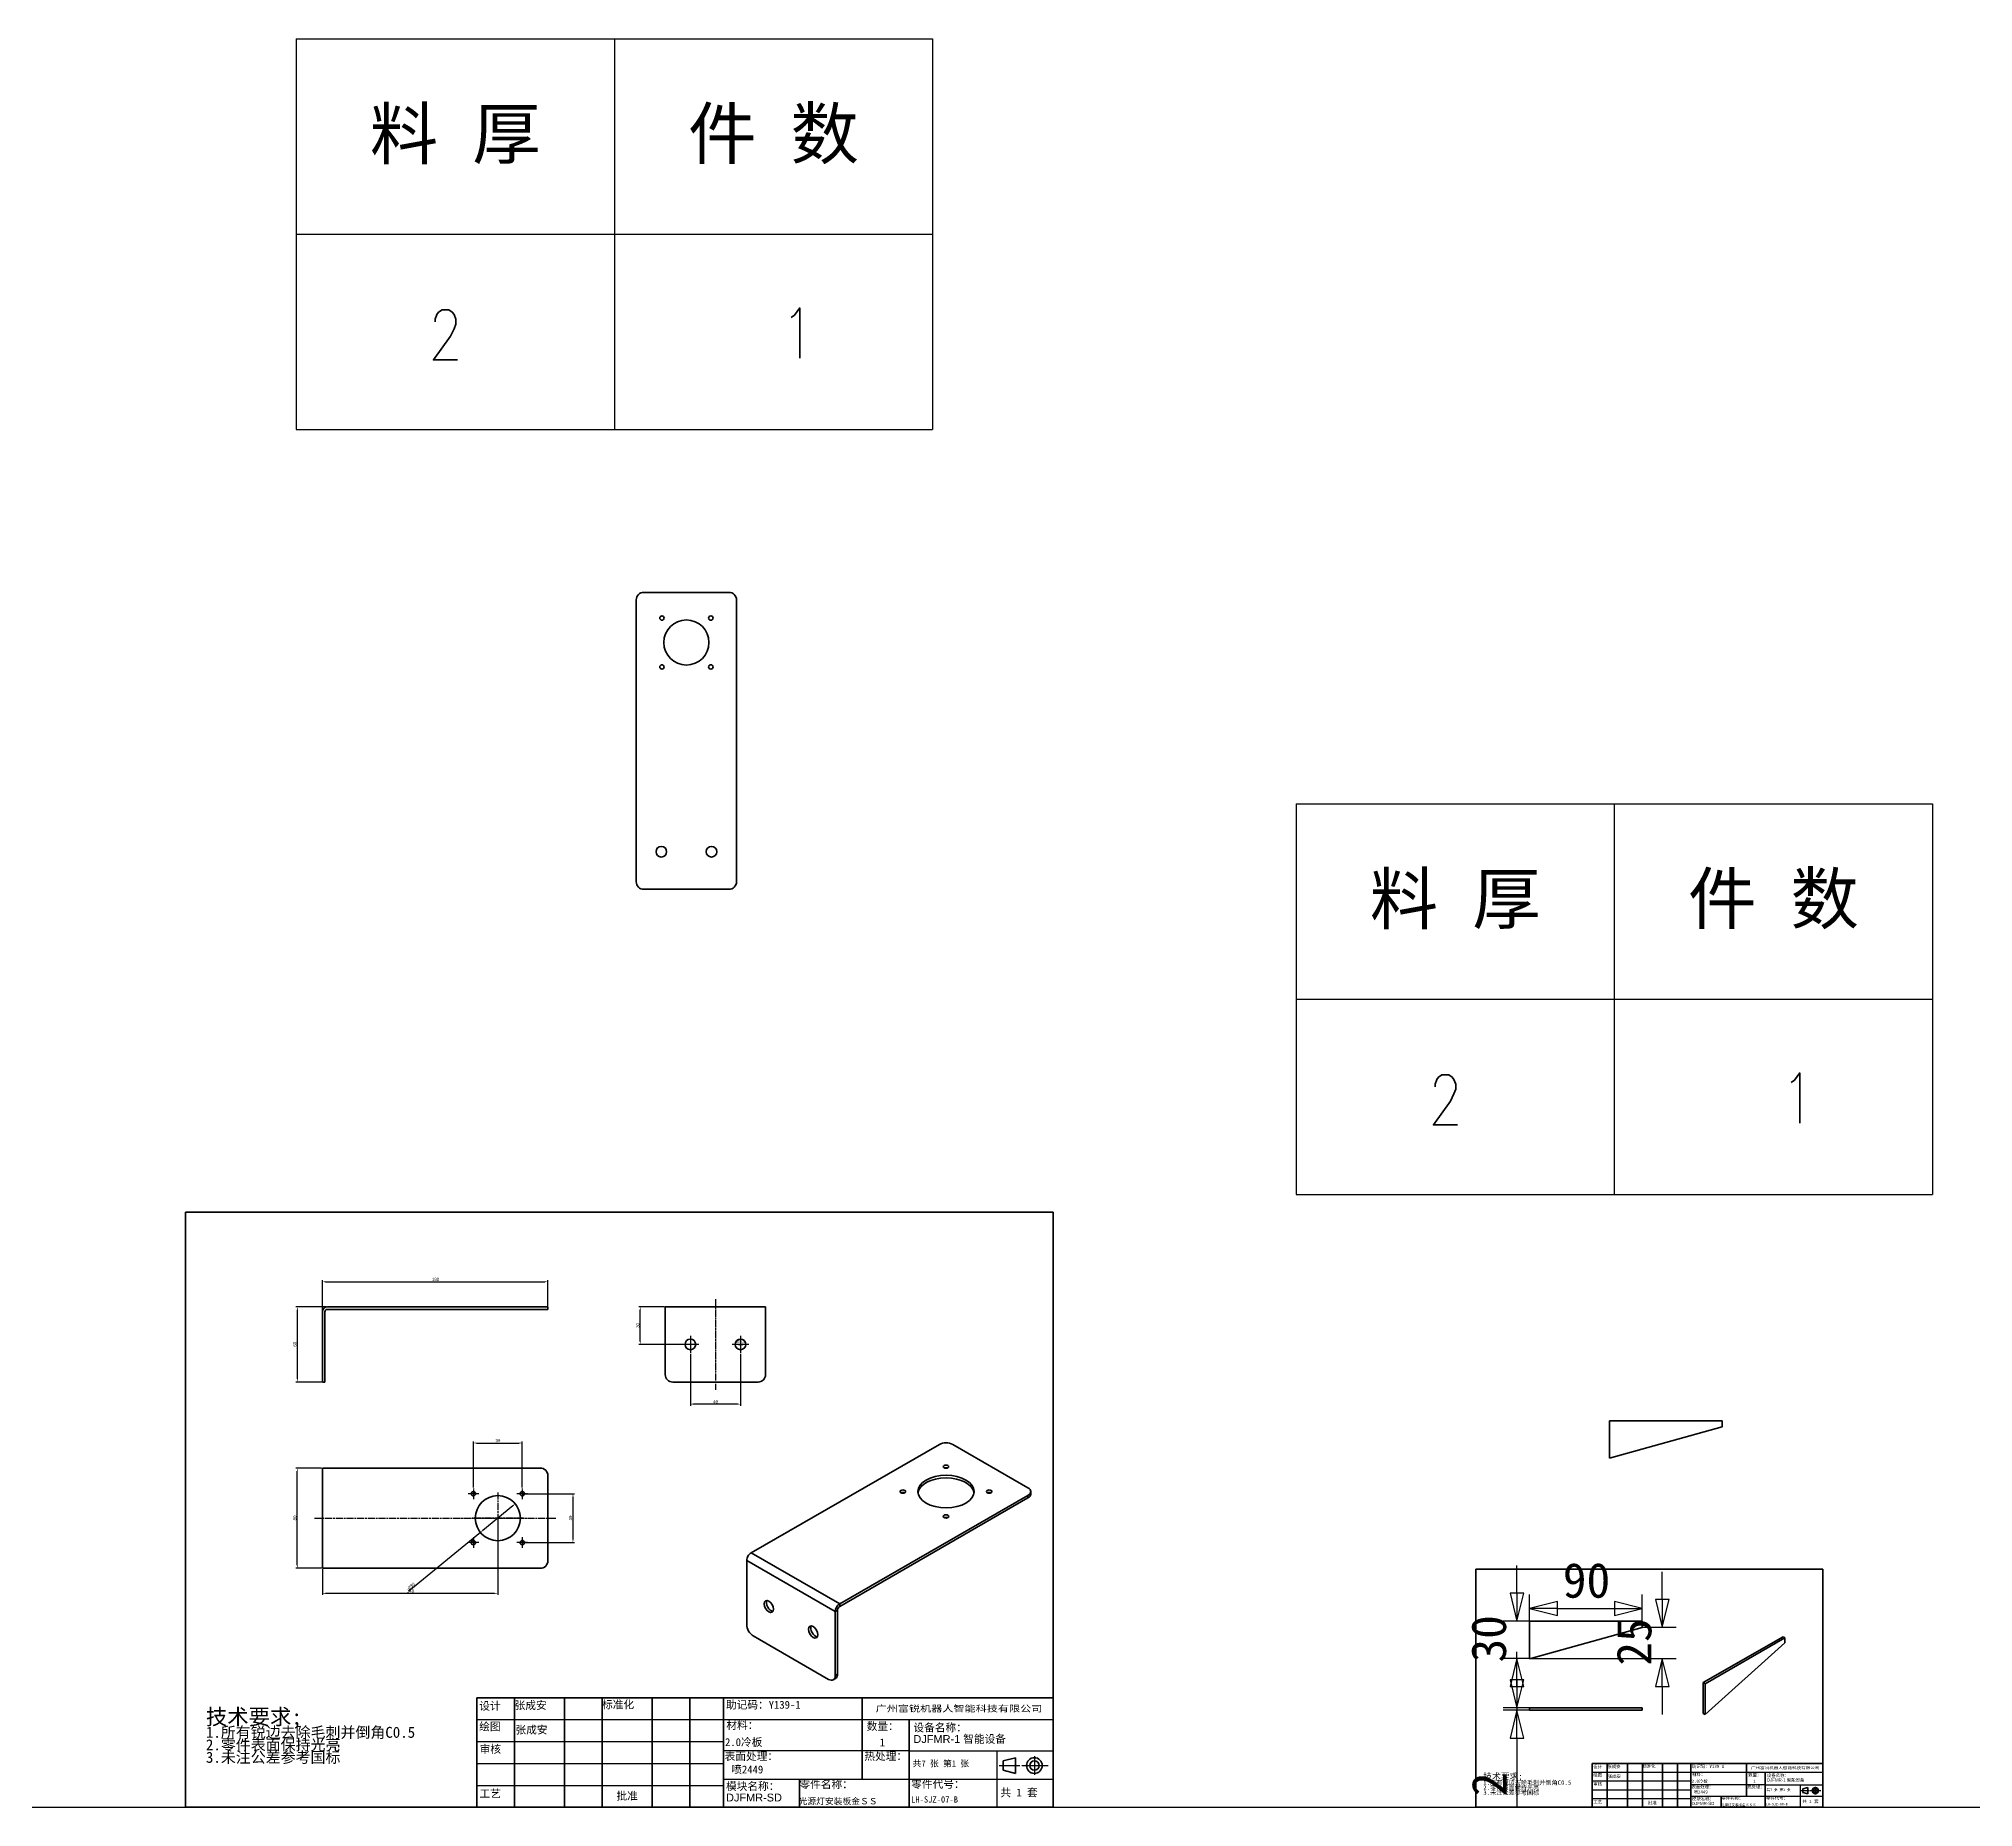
# Model space of a CAD drawing. Header units: millimetres. Extents: x 1521 to 290450, y -90694 to 6693.
# Drawn here: x 19344 to 20888, y -5627 to -4215 of the extents above; entities that cross this region are included whole.
import ezdxf
from ezdxf.enums import TextEntityAlignment as Align

# ---------------------------------------------------------------- set-up
doc = ezdxf.new("R2010")
doc.units = ezdxf.units.MM
doc.linetypes.add('CHAIN', pattern=[0.3543, 0.2362, -0.0295, 0.0591, -0.0295])
for name, color, linetype, lineweight, true_color in [('中心标记 (ISO)', 1, 'Continuous', 25, 0xff0000), ('中心线 (ISO)', 1, 'Continuous', 25, 0xff0000), ('尺寸 (ISO)', 5, 'Continuous', 25, 0x0000ff), ('尺寸 (ISO) @ 1', 5, 'Continuous', 25, 0x0000ff)]:
    doc.layers.add(name, color=color, linetype=linetype, lineweight=lineweight, true_color=true_color)
for name, color, linetype, lineweight in [('可见 (ISO)', 7, 'Continuous', 50), ('可见窄的 (ISO)', 7, 'Continuous', 35), ('图框 (ISO)', 7, 'Continuous', 70), ('标题 (ISO)', 7, 'Continuous', 50), ('符号 (ISO)', 7, 'Continuous', 25)]:
    doc.layers.add(name, color=color, linetype=linetype, lineweight=lineweight)
doc.styles.add('DIM', font='romans.shx', dxfattribs={"width": 0.8, "bigfont": 'bigfont.shx'})
doc.styles.get("Standard").update_dxf_attribs({"font": 'arial.ttf'})
doc.styles.add('文本样式126', font='simfang.ttf', dxfattribs={"width": 1.3})
doc.styles.add('文本样式19', font='tahoma.ttf')
doc.styles.add('文本样式91', font='simfang.ttf')
doc.styles.add('注释文本 (ISO)', font='simfang.ttf')
doc.dimstyles.new('Annotative', dxfattribs={"dimscale": 0, "dimtxt": 2.5, "dimasz": 2.5, "dimexe": 1.25, "dimexo": 0.625, "dimtad": 1, "dimtxsty": 'Standard', "dimcen": 2.5, "dimadec": 0, "dimazin": 0, "dimtfac": 1, "dimtmove": 0, "dimatfit": 3, "dimfxl": 0, "dimarcsym": 0})
doc.dimstyles.new('默认 (GB)', dxfattribs={"dimscale": 11.111111, "dimtxt": 2.5, "dimasz": 2, "dimexe": 1, "dimexo": 0, "dimgap": 0.75, "dimtad": 1, "dimtoh": 1, "dimrnd": 1e-08, "dimdsep": 46, "dimtxsty": '注释文本 (ISO)', "dimblk": 'Filled-2', "dimcen": 0.09, "dimdle": 10, "dimclrd": 256, "dimclre": 256, "dimclrt": 256, "dimaunit": 1, "dimadec": 3, "dimazin": 2, "dimtfac": 0.52, "dimtmove": 0, "dimatfit": 3, "dimldrblk": 'Filled-1', "dimfxl": 0, "dimtolj": 1, "dimlwd": -1, "dimlwe": -1, "dimarcsym": 0})

# ---------------------------------------------------------------- blocks, each defined once
blk = doc.blocks.new('图框 A3-A4')
at = {"layer": '图框 (ISO)'}
for p, q in [((287, 200), (10, 200)), ((10, 200), (10, 10)), ((287, 10), (287, 200)), ((10, 10), (287, 10))]:
    blk.add_line(p, q, dxfattribs=at)
blk = doc.blocks.new('标题栏 GB1')
at = {"layer": '标题 (ISO)'}
for p, q in [((194.57, 65.23), (194.57, 72.23)), ((194.57, 72.23), (378.57, 72.23)), ((206.57, 65.23), (206.57, 72.23)), ((222.57, 65.23), (222.57, 72.23)), ((234.57, 65.23), (234.57, 72.23)), ((250.57, 65.23), (250.57, 72.23)), ((262.57, 65.23), (262.57, 72.23)), ((273.31, 65.23), (273.31, 72.23)), ((317.57, 65.23), (317.57, 72.23)), ((378.57, 72.23), (378.57, 65.23)), ((194.57, 37.23), (194.57, 65.23)), ((206.57, 37.23), (206.57, 65.23)), ((222.57, 44.23), (222.57, 65.23)), ((234.57, 37.23), (234.57, 65.23)), ((250.57, 37.23), (250.57, 65.23)), ((262.57, 37.23), (262.57, 65.23)), ((273.31, 65.23), (273.31, 37.23)), ((317.57, 55.23), (317.57, 65.23)), ((378.57, 65.23), (378.57, 37.23)), ((317.57, 55.23), (317.57, 46.23)), ((366.57, 53.06), (362.57, 52.06)), ((362.57, 52.06), (362.57, 49.06)), ((366.57, 48.06), (366.57, 53.06)), ((222.57, 44.23), (222.57, 37.23)), ((297.57, 46.23), (297.57, 37.23)), ((362.57, 49.06), (366.57, 48.06)), ((378.57, 37.23), (194.57, 37.23))]:
    blk.add_line(p, q, dxfattribs=at)
at = {"layer": '标题 (ISO)', "lineweight": 25}
for p, q in [((194.57, 65.23), (273.31, 65.23)), ((273.31, 65.23), (378.57, 65.23)), ((194.57, 58.23), (273.31, 58.23)), ((194.57, 51.23), (273.31, 51.23)), ((332.57, 55.23), (273.31, 55.23)), ((332.57, 55.23), (378.57, 55.23)), ((360.57, 55.23), (360.57, 46.23)), ((361.32, 50.56), (367.88, 50.56)), ((368.55, 50.56), (370.07, 50.56)), ((370.07, 50.56), (376.97, 50.56)), ((372.58, 53.56), (372.58, 47.56)), ((194.57, 44.23), (273.31, 44.23)), ((273.31, 46.23), (378.57, 46.23)), ((360.57, 46.23), (360.57, 37.23))]:
    blk.add_line(p, q, dxfattribs=at)
at = {"layer": '标题 (ISO)', "lineweight": 50}
blk.add_line((332.57, 65.23), (332.57, 37.23), dxfattribs=at)
at = {"layer": '标题 (ISO)'}
for radius in [2.5, 1.5]:
    blk.add_circle((372.57, 50.56), radius, dxfattribs=at)
at = {"layer": '标题 (ISO)', "style": '文本样式126', "width": 1.3}
blk.add_text('广州富锐机器人智能科技有限公司', height=2, dxfattribs=at).set_placement((348.5, 68.73), align=Align.MIDDLE_CENTER)
at = {"layer": '标题 (ISO)', "char_height": 2.5, "style": '注释文本 (ISO)'}
for s, insert, attachment_point in [('\\f仿宋|b0|i0;设计', (195.38, 70.83), 1), ('张成安', (206.66, 71.05), 1), ('\\f仿宋|b0|i0;标准化', (234.57, 71.28), 1), ('助记码：Y139-1', (274.11, 71.21), 1), ('\\f仿宋|b0|i0;绘图', (195.35, 64.28), 1), ('张成安', (206.92, 63.22), 1), ('\\f仿宋|b0|i0;材料：', (274.24, 64.72), 1), ('\\f仿宋|b0|i0;数量：', (319.04, 64.37), 1), ('\\f仿宋|b0|i0;审核', (195.48, 57.07), 1), ('\\f仿宋|b0|i0;热处理：', (318.29, 54.82), 1), ('\\f仿宋|b0|i0;零件名称：', (297.57, 45.8), 1), ('\\f仿宋|b0|i0;零件代号：', (333.25, 45.9), 1), ('\\f仿宋|b0|i0;批准', (242.57, 40.73), 5)]:
    blk.add_mtext(s, dxfattribs=dict(at, insert=insert, attachment_point=attachment_point))
at = {"layer": '标题 (ISO)', "char_height": 2.5, "attachment_point": 1, "line_spacing_factor": 0.872369, "style": '注释文本 (ISO)'}
for s, insert in [('设备名称：\\P\\fArial|b0|i0;\\H2.5000;DJFMR-1 智能设备', (333.96, 63.91)), ('模块名称：\\P\\fArial|b0|i0;\\H2.5000;DJFMR-SD', (274.14, 45.23))]:
    blk.add_mtext(s, dxfattribs=dict(at, insert=insert))
at = {"layer": '标题 (ISO)', "char_height": 2.5, "attachment_point": 1, "style": '注释文本 (ISO)'}
for s, insert, width in [('\\f仿宋|b0|i0;表面处理：', (273.7, 54.78), 18.7135), ('  共 1 套', (358.32, 43.18), 17.7919), ('\\f仿宋|b0|i0;工艺', (195.45, 42.85), 7.4854)]:
    blk.add_mtext(s, dxfattribs=dict(at, insert=insert, width=width))
at = {"layer": '标题 (ISO)', "insert": (333.72, 52.22), "char_height": 2, "width": 27.2374, "attachment_point": 1, "line_spacing_factor": 0.856364, "style": '注释文本 (ISO)'}
blk.add_mtext('\\f仿宋|b0|i0;\\H2.0000;共7 张 第1 张', dxfattribs=at)
at = {"layer": '标题 (ISO)'}
for tag, p, height, style in [('材料_001', (273.82, 56.78), 2.5, '注释文本 (ISO)'), ('零件代号_001', (297.34, 38.19), 2, '文本样式91'), ('描述_001', (333.22, 38.74), 2, '文本样式91')]:
    blk.add_attdef(tag, p, '', height=height, dxfattribs=dict(at, style=style))
at = {"layer": '标题 (ISO)', "style": '文本样式91'}
blk.add_attdef('热处理', text='', height=2, dxfattribs=at).set_placement((318.2, 50.63), align=Align.TOP_LEFT)
at = {"layer": '标题 (ISO)', "style": '文本样式19'}
for tag, p in [('工程核准人', (256.57, 40.73)), ('工程批准日期', (267.94, 40.73))]:
    blk.add_attdef(tag, text='', height=1, dxfattribs=at).set_placement(p, align=Align.MIDDLE_CENTER)
blk = doc.blocks.new('*D472')
at = {"layer": 'Defpoints', "color": 0, "transparency": 16777216}
for p in [(19574, -5227.6), (19550, -5287.6), (19570, -5287.6)]:
    blk.add_point(p, dxfattribs=at)
at = {"layer": '尺寸 (ISO)', "color": 0, "lineweight": -2, "transparency": 16777216}
for p, q in [((19573.4, -5227.6), (19548.8, -5227.6)), ((19550, -5230.1), (19550, -5285.1)), ((19569.4, -5287.6), (19548.8, -5287.6))]:
    blk.add_line(p, q, dxfattribs=at)
at = {"layer": '尺寸 (ISO)', "color": 0, "transparency": 16777216}
for points in [[(19549.6, -5230.1), (19550.4, -5230.1), (19550, -5227.6)], [(19549.6, -5285.1), (19550.4, -5285.1), (19550, -5287.6)]]:
    blk.add_solid(points, dxfattribs=at)
at = {"layer": '尺寸 (ISO)', "color": 0, "transparency": 16777216, "insert": (19546.8, -5259.4), "char_height": 2.5, "attachment_point": 1, "rotation": 90}
blk.add_mtext('60', dxfattribs=at)
blk = doc.blocks.new('*D471')
at = {"layer": 'Defpoints', "color": 0, "transparency": 16777216}
for p in [(19750, -5207.6), (19570, -5231.6), (19750, -5227.6)]:
    blk.add_point(p, dxfattribs=at)
at = {"layer": '尺寸 (ISO)', "color": 0, "lineweight": -2, "transparency": 16777216}
for p, q in [((19570, -5231), (19570, -5206.4)), ((19572.5, -5207.6), (19747.5, -5207.6)), ((19750, -5227), (19750, -5206.4))]:
    blk.add_line(p, q, dxfattribs=at)
at = {"layer": '尺寸 (ISO)', "color": 0, "transparency": 16777216}
for points in [[(19572.5, -5207.2), (19572.5, -5208), (19570, -5207.6)], [(19747.5, -5207.2), (19747.5, -5208), (19750, -5207.6)]]:
    blk.add_solid(points, dxfattribs=at)
at = {"layer": '尺寸 (ISO)', "color": 0, "transparency": 16777216, "insert": (19657.4, -5204.4), "char_height": 2.5, "attachment_point": 1}
blk.add_mtext('180', dxfattribs=at)
blk = doc.blocks.new('*D470')
at = {"layer": 'Defpoints', "color": 0, "transparency": 16777216}
for p in [(19550, -5356.3), (19570, -5356.3), (19570, -5436.3)]:
    blk.add_point(p, dxfattribs=at)
at = {"layer": '尺寸 (ISO)', "color": 0, "lineweight": -2, "transparency": 16777216}
for p, q in [((19569.4, -5356.3), (19548.8, -5356.3)), ((19550, -5433.8), (19550, -5358.8)), ((19569.4, -5436.3), (19548.8, -5436.3))]:
    blk.add_line(p, q, dxfattribs=at)
at = {"layer": '尺寸 (ISO)', "color": 0, "transparency": 16777216}
for points in [[(19549.6, -5358.8), (19550.4, -5358.8), (19550, -5356.3)], [(19549.6, -5433.8), (19550.4, -5433.8), (19550, -5436.3)]]:
    blk.add_solid(points, dxfattribs=at)
at = {"layer": '尺寸 (ISO)', "color": 0, "transparency": 16777216, "insert": (19546.8, -5398.1), "char_height": 2.5, "attachment_point": 1, "rotation": 90}
blk.add_mtext('80', dxfattribs=at)
blk = doc.blocks.new('*D469')
at = {"layer": 'Defpoints', "color": 0, "transparency": 16777216}
for p in [(19723.9, -5384.9), (19696.1, -5407.7)]:
    blk.add_point(p, dxfattribs=at)
at = {"layer": '尺寸 (ISO)', "color": 0, "lineweight": -2, "transparency": 16777216}
for p, q in [((19722, -5386.5), (19698, -5406.1)), ((19696.1, -5407.7), (19639.1, -5454.6))]:
    blk.add_line(p, q, dxfattribs=at)
at = {"layer": '尺寸 (ISO)', "color": 0, "transparency": 16777216}
for points in [[(19721.7, -5386.1), (19722.3, -5386.8), (19723.9, -5384.9)], [(19697.8, -5405.8), (19698.3, -5406.5), (19696.1, -5407.7)]]:
    blk.add_solid(points, dxfattribs=at)
at = {"layer": '尺寸 (ISO)', "color": 0, "transparency": 16777216, "insert": (19637.5, -5451.6), "char_height": 2.5, "attachment_point": 1, "rotation": 39.3939}
blk.add_mtext('∅36', dxfattribs=at)
blk = doc.blocks.new('*D468')
at = {"layer": 'Defpoints', "color": 0, "transparency": 16777216}
for p in [(19710, -5396.3), (19570, -5436.3), (19570, -5456.3)]:
    blk.add_point(p, dxfattribs=at)
at = {"layer": '尺寸 (ISO)', "color": 0, "lineweight": -2, "transparency": 16777216}
for p, q in [((19710, -5396.9), (19710, -5457.6)), ((19570, -5436.9), (19570, -5457.6)), ((19707.5, -5456.3), (19572.5, -5456.3))]:
    blk.add_line(p, q, dxfattribs=at)
at = {"layer": '尺寸 (ISO)', "color": 0, "transparency": 16777216}
for points in [[(19572.5, -5455.9), (19572.5, -5456.7), (19570, -5456.3)], [(19707.5, -5455.9), (19707.5, -5456.7), (19710, -5456.3)]]:
    blk.add_solid(points, dxfattribs=at)
at = {"layer": '尺寸 (ISO)', "color": 0, "transparency": 16777216, "insert": (19637.4, -5453.1), "char_height": 2.5, "attachment_point": 1}
blk.add_mtext('140', dxfattribs=at)
blk = doc.blocks.new('*D467')
at = {"layer": 'Defpoints', "color": 0, "transparency": 16777216}
for p in [(19729.5, -5336.3), (19690.5, -5372.6), (19729.5, -5372.6)]:
    blk.add_point(p, dxfattribs=at)
at = {"layer": '尺寸 (ISO)', "color": 0, "lineweight": -2, "transparency": 16777216}
for p, q in [((19690.5, -5371.9), (19690.5, -5335.1)), ((19693, -5336.3), (19727, -5336.3)), ((19729.5, -5371.9), (19729.5, -5335.1))]:
    blk.add_line(p, q, dxfattribs=at)
at = {"layer": '尺寸 (ISO)', "color": 0, "transparency": 16777216}
for points in [[(19693, -5335.9), (19693, -5336.7), (19690.5, -5336.3)], [(19727, -5335.9), (19727, -5336.7), (19729.5, -5336.3)]]:
    blk.add_solid(points, dxfattribs=at)
at = {"layer": '尺寸 (ISO)', "color": 0, "transparency": 16777216, "insert": (19708.2, -5333.1), "char_height": 2.5, "attachment_point": 1}
blk.add_mtext('39', dxfattribs=at)
blk = doc.blocks.new('*D466')
at = {"layer": 'Defpoints', "color": 0, "transparency": 16777216}
for p in [(19729.5, -5376.8), (19729.5, -5415.8), (19770, -5415.8)]:
    blk.add_point(p, dxfattribs=at)
at = {"layer": '尺寸 (ISO)', "color": 0, "lineweight": -2, "transparency": 16777216}
for p, q in [((19730.1, -5376.8), (19771.3, -5376.8)), ((19770, -5379.3), (19770, -5413.3)), ((19730.1, -5415.8), (19771.3, -5415.8))]:
    blk.add_line(p, q, dxfattribs=at)
at = {"layer": '尺寸 (ISO)', "color": 0, "transparency": 16777216}
for points in [[(19769.6, -5379.3), (19770.4, -5379.3), (19770, -5376.8)], [(19769.6, -5413.3), (19770.4, -5413.3), (19770, -5415.8)]]:
    blk.add_solid(points, dxfattribs=at)
at = {"layer": '尺寸 (ISO)', "color": 0, "transparency": 16777216, "insert": (19766.8, -5398.1), "char_height": 2.5, "attachment_point": 1, "rotation": 90}
blk.add_mtext('39', dxfattribs=at)
blk = doc.blocks.new('*D465')
at = {"layer": 'Defpoints', "color": 0, "transparency": 16777216}
for p in [(19863.7, -5264.4), (19903.7, -5264.4), (19863.7, -5305.2)]:
    blk.add_point(p, dxfattribs=at)
at = {"layer": '尺寸 (ISO)', "color": 0, "lineweight": -2, "transparency": 16777216}
for p, q in [((19863.7, -5265), (19863.7, -5306.5)), ((19903.7, -5265), (19903.7, -5306.5)), ((19901.2, -5305.2), (19866.2, -5305.2))]:
    blk.add_line(p, q, dxfattribs=at)
at = {"layer": '尺寸 (ISO)', "color": 0, "transparency": 16777216}
for points in [[(19866.2, -5304.8), (19866.2, -5305.7), (19863.7, -5305.2)], [(19901.2, -5304.8), (19901.2, -5305.7), (19903.7, -5305.2)]]:
    blk.add_solid(points, dxfattribs=at)
at = {"layer": '尺寸 (ISO)', "color": 0, "transparency": 16777216, "insert": (19881.9, -5302.1), "char_height": 2.5, "attachment_point": 1}
blk.add_mtext('40', dxfattribs=at)
blk = doc.blocks.new('*D464')
at = {"layer": 'Defpoints', "color": 0, "transparency": 16777216}
for p in [(19823.7, -5227.6), (19843.7, -5227.6), (19863.7, -5257.6)]:
    blk.add_point(p, dxfattribs=at)
at = {"layer": '尺寸 (ISO)', "color": 0, "lineweight": -2, "transparency": 16777216}
for p, q in [((19843.1, -5227.6), (19822.5, -5227.6)), ((19823.7, -5255.1), (19823.7, -5230.1)), ((19863.1, -5257.6), (19822.5, -5257.6))]:
    blk.add_line(p, q, dxfattribs=at)
at = {"layer": '尺寸 (ISO)', "color": 0, "transparency": 16777216}
for points in [[(19823.3, -5230.1), (19824.1, -5230.1), (19823.7, -5227.6)], [(19823.3, -5255.1), (19824.1, -5255.1), (19823.7, -5257.6)]]:
    blk.add_solid(points, dxfattribs=at)
at = {"layer": '尺寸 (ISO)', "color": 0, "transparency": 16777216, "insert": (19820.5, -5244.4), "char_height": 2.5, "attachment_point": 1, "rotation": 90}
blk.add_mtext('30', dxfattribs=at)
blk = doc.blocks.new('*D463')
at = {"layer": 'Defpoints', "color": 0, "transparency": 16777216}
for p in [(19899.5, -5257.6), (19908, -5257.6)]:
    blk.add_point(p, dxfattribs=at)
at = {"layer": '尺寸 (ISO)', "color": 0, "lineweight": -2, "transparency": 16777216}
blk.add_line((19902, -5257.6), (19905.5, -5257.6), dxfattribs=at)
at = {"layer": '尺寸 (ISO)', "color": 0, "transparency": 16777216}
for points in [[(19902, -5257.2), (19902, -5258), (19899.5, -5257.6)], [(19905.5, -5257.2), (19905.5, -5258), (19908, -5257.6)]]:
    blk.add_solid(points, dxfattribs=at)
at = {"layer": '尺寸 (ISO)', "color": 0, "transparency": 16777216, "insert": (19900.1, -5253.9), "char_height": 2.5, "attachment_point": 1}
blk.add_mtext('∅8,5', dxfattribs=at)
blk = doc.blocks.new('加工')
at = {"layer": '符号 (ISO)', "insert": (-36.68, 11.05), "char_height": 2.5, "width": 80.4946, "attachment_point": 1, "line_spacing_factor": 0.683636, "style": '注释文本 (ISO)'}
blk.add_mtext('{\\H2x;技术要求;\\P\\H0.7x;1.所有锐边去除毛刺并倒角C0.5\\H2.12498x; \\H0.47059x;\\P2.零件表面保持光亮\\H1.84035x; \\H0.54337x;\\P3.未注公差参考国标\\H1.80945x; }', dxfattribs=at)
blk = doc.blocks.new('*T23')
at = {"color": 0, "linetype": 'ByBlock', "lineweight": -2, "transparency": 16777216}
for p, q in [((0, 0), (127, 0)), ((0, 0), (0, -78)), ((63.5, 0), (63.5, -78)), ((127, 0), (127, -78)), ((0, -39), (127, -39)), ((0, -78), (127, -78))]:
    blk.add_line(p, q, dxfattribs=at)
at = {"color": 0, "transparency": 16777216, "char_height": 10, "width": 60.5, "attachment_point": 5}
for s, insert in [('{\\fSimSun|b0|i0|c134|p2;料 厚}', (31.75, -19.5)), ('{\\fSimSun|b0|i0|c134|p2;件 数}', (95.25, -19.5))]:
    blk.add_mtext(s, dxfattribs=dict(at, insert=insert))
blk = doc.blocks.new('拆图参数')
blk.add_blockref('*T23', (-63.5, 78))
at = {"style": 'DIM', "width": 0.8}
blk.add_attdef('6', text='', height=10, dxfattribs=at).set_placement((-37.13, 18.91), align=Align.MIDDLE_LEFT)
blk.add_attdef('1', text='', height=10, dxfattribs=at).set_placement((36.65, 19.27), align=Align.MIDDLE_CENTER)
blk = doc.blocks.new('Filled-2')
at = {"color": 0}
for p, q in [((0, 0), (-1, 0.25)), ((-1, 0.25), (-1, -0.25)), ((-1, 0), (0, 0)), ((-1, -0.25), (0, 0))]:
    blk.add_line(p, q, dxfattribs=at)
at = {"color": 0, "flags": 128}
blk.add_lwpolyline([(-1, -0.25), (0, 0), (-1, 0.25), (-1, -0.25)], dxfattribs=at)
at = {"color": 0}
blk.add_solid([(-1, -0.25), (0, 0), (-1, 0.25), (-1, -0.25)], dxfattribs=at)
blk = doc.blocks.new('*D481')
at = {"layer": 'Defpoints', "color": 0, "transparency": 16777216}
for p in [(20523.4, -5478.4), (20533.4, -5478.4), (20533.4, -5508.4)]:
    blk.add_point(p, dxfattribs=at)
at = {"layer": '尺寸 (ISO)', "transparency": 16777216}
for p, q in [((20523.4, -5456.2), (20523.4, -5434)), ((20533.4, -5478.4), (20512.3, -5478.4)), ((20533.4, -5508.4), (20512.3, -5508.4)), ((20523.4, -5530.7), (20523.4, -5552.9))]:
    blk.add_line(p, q, dxfattribs=at)
at = {"layer": '尺寸 (ISO)', "transparency": 16777216, "xscale": 22.22222222222222, "yscale": 22.22222222222222, "zscale": 22.22222222222222}
for p, rotation in [((20523.4, -5478.4), 270), ((20523.4, -5508.4), 90)]:
    blk.add_blockref('Filled-2', p, dxfattribs=dict(at, rotation=rotation))
at = {"layer": '尺寸 (ISO)', "transparency": 16777216, "insert": (20486.9, -5511.5), "char_height": 27.78, "attachment_point": 1, "rotation": 90, "style": '注释文本 (ISO)'}
blk.add_mtext('\\A1;30', dxfattribs=at)
blk = doc.blocks.new('Filled-1')
at = {"color": 0}
for p, q in [((0, 0), (-1, 0.125)), ((-1, 0.125), (-1, -0.125)), ((-1, 0), (0, 0)), ((-1, -0.125), (0, 0))]:
    blk.add_line(p, q, dxfattribs=at)
at = {"color": 0, "flags": 128}
blk.add_lwpolyline([(-1, -0.125), (0, 0), (-1, 0.125), (-1, -0.125)], dxfattribs=at)
at = {"color": 0}
blk.add_solid([(-1, -0.125), (0, 0), (-1, 0.125), (-1, -0.125)], dxfattribs=at)
blk = doc.blocks.new('*D482')
at = {"layer": 'Defpoints', "color": 0, "transparency": 16777216}
for p in [(20533.4, -5478.4), (20623.4, -5468.4), (20623.4, -5478.4)]:
    blk.add_point(p, dxfattribs=at)
at = {"layer": '尺寸 (ISO)', "transparency": 16777216}
for p, q in [((20533.4, -5478.4), (20533.4, -5457.3)), ((20623.4, -5478.4), (20623.4, -5457.3)), ((20555.6, -5468.4), (20601.2, -5468.4))]:
    blk.add_line(p, q, dxfattribs=at)
at = {"layer": '尺寸 (ISO)', "transparency": 16777216, "xscale": 22.22222222222222, "yscale": 22.22222222222222, "zscale": 22.22222222222222, "rotation": 180}
blk.add_blockref('Filled-2', (20533.4, -5468.4), dxfattribs=at)
at = {"layer": '尺寸 (ISO)', "transparency": 16777216, "xscale": 22.22222222222222, "yscale": 22.22222222222222, "zscale": 22.22222222222222}
blk.add_blockref('Filled-2', (20623.4, -5468.4), dxfattribs=at)
at = {"layer": '尺寸 (ISO)', "transparency": 16777216, "insert": (20560, -5432), "char_height": 27.78, "attachment_point": 1, "style": '注释文本 (ISO)'}
blk.add_mtext('\\A1;90', dxfattribs=at)
blk = doc.blocks.new('*D483')
at = {"layer": 'Defpoints', "color": 0, "transparency": 16777216}
for p in [(20523.4, -5547.6), (20533.4, -5547.6), (20533.4, -5549.6)]:
    blk.add_point(p, dxfattribs=at)
at = {"layer": '尺寸 (ISO)', "transparency": 16777216}
for p, q in [((20523.4, -5525.4), (20523.4, -5503.1)), ((20533.4, -5547.6), (20512.3, -5547.6)), ((20533.4, -5549.6), (20512.3, -5549.6)), ((20523.4, -5547.6), (20523.4, -5549.6)), ((20523.4, -5571.8), (20523.4, -5626.4))]:
    blk.add_line(p, q, dxfattribs=at)
at = {"layer": '尺寸 (ISO)', "transparency": 16777216, "xscale": 22.22222222222222, "yscale": 22.22222222222222, "zscale": 22.22222222222222}
for p, rotation in [((20523.4, -5547.6), 270), ((20523.4, -5549.6), 90)]:
    blk.add_blockref('Filled-2', p, dxfattribs=dict(at, rotation=rotation))
at = {"layer": '尺寸 (ISO)', "transparency": 16777216, "insert": (20487.3, -5618.1), "char_height": 27.78, "attachment_point": 1, "rotation": 90, "style": '注释文本 (ISO)'}
blk.add_mtext('\\A1;2', dxfattribs=at)
blk = doc.blocks.new('*D484')
at = {"layer": 'Defpoints', "color": 0, "transparency": 16777216}
for p in [(20623.4, -5483.4), (20533.4, -5508.4), (20639.4, -5508.4)]:
    blk.add_point(p, dxfattribs=at)
at = {"layer": '尺寸 (ISO)', "transparency": 16777216}
for p, q in [((20639.4, -5461.2), (20639.4, -5439)), ((20623.4, -5483.4), (20650.5, -5483.4)), ((20533.4, -5508.4), (20650.5, -5508.4)), ((20639.4, -5530.7), (20639.4, -5552.9))]:
    blk.add_line(p, q, dxfattribs=at)
at = {"layer": '尺寸 (ISO)', "transparency": 16777216, "xscale": 22.22222222222222, "yscale": 22.22222222222222, "zscale": 22.22222222222222}
for p, rotation in [((20639.4, -5483.4), 270), ((20639.4, -5508.4), 90)]:
    blk.add_blockref('Filled-2', p, dxfattribs=dict(at, rotation=rotation))
at = {"layer": '尺寸 (ISO)', "transparency": 16777216, "insert": (20602.9, -5514), "char_height": 27.78, "attachment_point": 1, "rotation": 90, "style": '注释文本 (ISO)'}
blk.add_mtext('\\A1;25', dxfattribs=at)

msp = doc.modelspace()

# ---------------------------------------------------------------- linework, layer by layer
msp.add_line((2367.9154, -5627.0721), (25519.491, -5627.0721))
at = {"layer": '中心标记 (ISO)', "linetype": 'CHAIN', "ltscale": 6.00042}
for p, q in [((19870.467, -5257.6052), (19856.967, -5257.6052)), ((19863.717, -5250.8552), (19863.717, -5264.3552)), ((19910.467, -5257.6052), (19896.967, -5257.6052)), ((19903.717, -5250.8552), (19903.717, -5264.3552))]:
    msp.add_line(p, q, dxfattribs=at)
at = {"layer": '中心标记 (ISO)', "linetype": 'CHAIN', "ltscale": 3.778005}
for p, q in [((19690.5189, -5372.552), (19690.5189, -5381.052)), ((19729.5189, -5372.552), (19729.5189, -5381.052)), ((19694.7689, -5376.802), (19686.2689, -5376.802)), ((19733.7689, -5376.802), (19725.2689, -5376.802)), ((19694.7689, -5415.802), (19686.2689, -5415.802)), ((19690.5189, -5411.552), (19690.5189, -5420.052)), ((19733.7689, -5415.802), (19725.2689, -5415.802)), ((19729.5189, -5411.552), (19729.5189, -5420.052))]:
    msp.add_line(p, q, dxfattribs=at)
at = {"layer": '中心标记 (ISO)', "linetype": 'CHAIN', "ltscale": 23.990969}
for p, q in [((19710.0189, -5375.802), (19710.0189, -5416.802)), ((19730.5189, -5396.302), (19689.5189, -5396.302))]:
    msp.add_line(p, q, dxfattribs=at)
at = {"layer": '中心线 (ISO)', "linetype": 'CHAIN', "ltscale": 23.990969}
for p, q in [((19883.717, -5221.3552), (19883.717, -5293.8552)), ((19563.7689, -5396.302), (19756.2689, -5396.302))]:
    msp.add_line(p, q, dxfattribs=at)
at = {"layer": '可见 (ISO)'}
for p, q in [((19826.5304, -4657.3398), (19894.5304, -4657.3398)), ((19820.5304, -4833.3398), (19820.5304, -4663.3398)), ((19900.5304, -4663.3398), (19900.5304, -4833.3398)), ((19820.5304, -4833.3398), (19820.5304, -4888.3398)), ((19900.5304, -4888.3398), (19900.5304, -4833.3398)), ((19894.5304, -4894.3398), (19826.5304, -4894.3398)), ((19570.0189, -5231.6052), (19570.0189, -5281.6052)), ((19572.0189, -5281.6052), (19572.0189, -5231.6052)), ((19744.0189, -5227.6052), (19574.0189, -5227.6052)), ((19574.0189, -5229.6052), (19744.0189, -5229.6052)), ((19744.0189, -5227.6052), (19750.0189, -5227.6052)), ((19750.0189, -5229.6052), (19744.0189, -5229.6052)), ((19750.0189, -5229.6052), (19750.0189, -5227.6052)), ((19843.717, -5227.6052), (19923.717, -5227.6052)), ((19843.717, -5227.6052), (19843.717, -5231.6052)), ((19843.717, -5281.6052), (19843.717, -5231.6052)), ((19923.717, -5231.6052), (19923.717, -5227.6052)), ((19923.717, -5231.6052), (19923.717, -5281.6052)), ((19570.0189, -5287.6052), (19570.0189, -5281.6052)), ((19570.0189, -5287.6052), (19572.0189, -5287.6052)), ((19572.0189, -5281.6052), (19572.0189, -5287.6052)), ((19917.717, -5287.6052), (19849.717, -5287.6052)), ((20597.1879, -5318.4705), (20687.1879, -5318.4705)), ((20597.1879, -5348.4705), (20597.1879, -5318.4705)), ((20687.1879, -5323.4705), (20597.1879, -5348.4705)), ((20687.1879, -5318.4705), (20687.1879, -5323.4705)), ((19912.1722, -5423.9085), (20062.4324, -5337.3794)), ((20073.039, -5337.3794), (20133.1431, -5371.9911)), ((19570.0189, -5436.302), (19570.0189, -5356.302)), ((19574.0189, -5356.302), (19570.0189, -5356.302)), ((19574.0189, -5356.302), (19744.0189, -5356.302)), ((19750.0189, -5362.302), (19750.0189, -5430.302)), ((20133.1431, -5378.099), (19982.8829, -5464.6281)), ((19982.8829, -5466.6719), (20133.1431, -5380.1429)), ((20135.3398, -5377.0889), (20135.3398, -5375.045)), ((19908.6367, -5481.1289), (19908.6367, -5430.0322)), ((19570.0189, -5436.302), (19574.0189, -5436.302)), ((19744.0189, -5436.302), (19574.0189, -5436.302)), ((19979.3473, -5470.7518), (19979.3473, -5521.8485)), ((19981.1151, -5520.8305), (19981.1151, -5469.7338)), ((20533.3778, -5478.4415), (20623.3778, -5478.4415)), ((20533.3778, -5508.4415), (20533.3778, -5478.4415)), ((20623.3778, -5478.4415), (20623.3778, -5483.4415)), ((19974.044, -5524.9261), (19913.94, -5490.3145)), ((20623.3778, -5483.4415), (20533.3778, -5508.4415)), ((20672.0765, -5527.5769), (20735.7161, -5490.9293)), ((20673.4908, -5528.3913), (20737.1304, -5491.7437)), ((20737.1304, -5495.8315), (20673.4908, -5552.9177)), ((20737.1304, -5491.7437), (20735.7161, -5490.9293)), ((20737.1304, -5491.7437), (20737.1304, -5495.8315)), ((19979.5545, -5524.2759), (19977.7868, -5525.2939)), ((20673.4908, -5528.3913), (20672.0765, -5527.5769)), ((20672.0765, -5552.1034), (20672.0765, -5527.5769)), ((20673.4908, -5552.9177), (20673.4908, -5528.3913)), ((20533.3778, -5547.5792), (20623.3778, -5547.5792)), ((20533.3778, -5549.5792), (20533.3778, -5547.5792)), ((20533.3778, -5549.5792), (20623.3778, -5549.5792)), ((20623.3778, -5549.5792), (20623.3778, -5547.5792)), ((20673.4908, -5552.9177), (20672.0765, -5552.1034))]:
    msp.add_line(p, q, dxfattribs=at)
for centre, radius in [((19841.0304, -4677.8398), 1.75), ((19880.0304, -4677.8398), 1.75), ((19860.5304, -4697.3398), 18), ((19841.0304, -4716.8398), 1.75), ((19880.0304, -4716.8398), 1.75), ((19840.5304, -4864.3398), 4.25), ((19880.5304, -4864.3398), 4.25), ((19863.717, -5257.6052), 4.25), ((19903.717, -5257.6052), 4.25), ((19690.5189, -5376.802), 1.75), ((19710.0189, -5396.302), 18), ((19729.5189, -5376.802), 1.75), ((19690.5189, -5415.802), 1.75), ((19729.5189, -5415.802), 1.75)]:
    msp.add_circle(centre, radius, dxfattribs=at)
for centre, radius, start, end in [((19826.5304, -4663.3398), 6, 90, 180), ((19894.5304, -4663.3398), 6, 0, 90), ((19826.5304, -4888.3398), 6, 180, 270), ((19894.5304, -4888.3398), 6, 270, 0), ((19574.0189, -5231.6052), 4, 90, 180), ((19574.0189, -5231.6052), 2, 90, 180), ((19849.717, -5281.6052), 6, 180, 270), ((19917.717, -5281.6052), 6, 270, 0), ((19744.0189, -5362.302), 6, 0, 90), ((19744.0189, -5430.302), 6, 270, 0)]:
    msp.add_arc(centre, radius, start, end, dxfattribs=at)
for centre, major_axis, ratio, start_param, end_param in [((20067.7357, -5340.4334), (7.5, 0), 0.575861701, 0.785398163, 2.35619449), ((20067.7357, -5357.2381), (-2.1875, 0), 0.575861701, 4.087885342, 5.336892619), ((20067.7357, -5377.0889), (22.5, 0), 0.575861701, 0.078953866, 3.062638788), ((20127.8398, -5375.045), (7.5, 0), 0.575861701, 5.497787144, 7.068583471), ((20033.2642, -5377.0889), (-2.1875, 0), 0.575861701, 4.087885342, 5.336892619), ((20102.2071, -5377.0889), (-2.1875, 0), 0.575861701, 4.087885342, 5.336892619), ((20127.8398, -5377.0889), (7.5, 0), 0.575861701, 5.497787144, 6.283185307), ((20067.7357, -5396.9397), (-2.1875, 0), 0.575861701, 4.087885342, 5.336892619), ((19912.1722, -5427.9962), (2.4952, 4.3329), 0.578093116, 0.783464455, 2.354260782), ((19928.0821, -5465.7644), (-2.6511, 4.6037), 0.578093116, 0.33854448, 2.803048174), ((19982.8829, -5468.7158), (-2.4952, -4.3329), 0.578093116, 3.925057109, 5.495853435), ((19982.8829, -5468.7158), (1.2476, 2.1665), 0.578093116, 0.783464455, 2.354260782), ((19913.94, -5484.1829), (-3.7427, 6.4994), 0.578093116, 0.787331872, 2.358128199), ((19963.4374, -5486.1242), (-2.6511, 4.6037), 0.578093116, 0.33854448, 2.803048174), ((19974.044, -5518.7945), (3.7427, -6.4994), 0.578093116, 5.499720852, 7.070517179), ((19975.8118, -5517.7765), (3.7427, -6.4994), 0.578093116, 0, 0.787331872)]:
    msp.add_ellipse(centre, major_axis=major_axis, ratio=ratio, start_param=start_param, end_param=end_param, dxfattribs=at)
for centre, major_axis, ratio in [((20067.7357, -5355.1942), (2.1875, 0), 0.575861701), ((20067.7357, -5375.045), (22.5, 0), 0.575861701), ((20033.2642, -5375.045), (2.1875, 0), 0.575861701), ((20102.2071, -5375.045), (2.1875, 0), 0.575861701), ((20067.7357, -5394.8958), (2.1875, 0), 0.575861701), ((19926.3143, -5466.7824), (-2.6511, 4.6037), 0.578093116), ((19961.6697, -5487.1422), (-2.6511, 4.6037), 0.578093116)]:
    msp.add_ellipse(centre, major_axis=major_axis, ratio=ratio, dxfattribs=at)
at = {"layer": '可见窄的 (ISO)'}
for p, q in [((20133.1431, -5378.099), (20133.1431, -5380.1429)), ((19979.3473, -5470.7518), (19908.6367, -5430.0322)), ((19912.1722, -5423.9085), (19982.8829, -5464.6281)), ((19982.8829, -5464.6281), (19982.8829, -5466.6719)), ((19981.1151, -5469.7338), (19979.3473, -5470.7518)), ((19981.1151, -5520.8305), (19979.3473, -5521.8485))]:
    msp.add_line(p, q, dxfattribs=at)

# ---------------------------------------------------------------- block references
at = {"xscale": 4, "yscale": 4, "zscale": 4}
for p in [(19803.0506, -4527.4041), (20601.0725, -5138.02)]:
    msp.add_blockref('拆图参数', p, dxfattribs=at).add_auto_attribs({'1': '1', '6': '2'})
at = {"xscale": 2.5, "yscale": 2.5, "zscale": 2.5}
for name, p in [('图框 A3-A4', (19435.7499, -5652.0721)), ('加工', (19568.7623, -5576.2239))]:
    msp.add_blockref(name, p, dxfattribs=at)
for name, p in [('图框 A3-A4', (20480.4813, -5637.0721)), ('加工', (20533.1694, -5610.9367))]:
    msp.add_blockref(name, p)
ref = msp.add_blockref('标题栏 GB1', (19206.822, -5720.1351), dxfattribs=dict(xscale=2.5, yscale=2.5, zscale=2.5))
ref.add_attrib('零件代号_001', '光源灯安装板金ＳＳ', (19950.0927, -5624.7228), dxfattribs={"layer": '标题 (ISO)', "height": 5, "style": '文本样式91'})
ref.add_attrib('描述_001', 'LH-SJZ-07-B', (20039.8792, -5623.2852), dxfattribs={"layer": '标题 (ISO)', "height": 5, "style": '文本样式91'})
ref.add_attrib('材料_001', '2.0冷板', (19891.371, -5578.178), dxfattribs={"layer": '标题 (ISO)', "height": 6.25, "style": '注释文本 (ISO)'})
ref = msp.add_blockref('标题栏 GB1', (20388.9101, -5664.2973))
ref.add_attrib('零件代号_001', '光源灯安装板金ＳＳＳ', (20686.2184, -5626.1323), dxfattribs={"layer": '标题 (ISO)', "height": 2, "style": '文本样式91'})
ref.add_attrib('描述_001', 'LH-SJZ-08-B', (20722.133, -5625.5573), dxfattribs={"layer": '标题 (ISO)', "height": 2, "style": '文本样式91'})
ref.add_attrib('材料_001', '2.0冷板', (20662.7297, -5607.5144), dxfattribs={"layer": '标题 (ISO)', "height": 2.5, "style": '注释文本 (ISO)'})

# ---------------------------------------------------------------- texts
at = {"layer": '符号 (ISO)', "attachment_point": 1, "style": '注释文本 (ISO)'}
for insert, char_height in [((20014.889, -5572.1802), 6.25), ((20711.9309, -5605.0036), 2.5)]:
    msp.add_mtext('{1}', dxfattribs=dict(at, insert=insert, char_height=char_height))
for insert, char_height, width in [((19896.3147, -5593.7701), 6.25, 93.567252), ((20664.326, -5613.5735), 2.5, 37.426901)]:
    msp.add_mtext('{喷2449}', dxfattribs=dict(at, insert=insert, char_height=char_height, width=width))

# ---------------------------------------------------------------- dimensions: what is measured, and where the dimension line sits
at = {"layer": '尺寸 (ISO)'}
for base, p1, p2, angle, override, picture, middle in [((20523.3778, -5478.4415), (20533.3778, -5508.4415), (20533.3778, -5478.4415), 90, {"dimtoh": 0, "dimdec": 2, "dimtp": 0, "dimtm": 0, "dimtdec": 2, "dimtofl": 0, "dimatfit": 1}, '*D481', (20523.3778, -5493.4415)), ((20623.3778, -5468.4415), (20533.3778, -5478.4415), (20623.3778, -5478.4415), 180, {"dimtoh": 0, "dimdec": 2, "dimtp": 0, "dimtm": 0, "dimtdec": 2, "dimtofl": 0, "dimatfit": 1}, '*D482', (20578.3678, -5468.4415)), ((20639.3778, -5508.4415), (20623.3778, -5483.4415), (20533.3778, -5508.4415), 90, {"dimtoh": 0, "dimdec": 2, "dimtp": 0, "dimtm": 0, "dimtdec": 2, "dimtofl": 0, "dimatfit": 1}, '*D484', (20639.3778, -5495.9415)), ((20523.3778, -5547.5792), (20533.3778, -5549.5792), (20533.3778, -5547.5792), 90, {"dimtoh": 0, "dimdec": 2, "dimtp": 0, "dimtm": 0, "dimtdec": 2, "dimtofl": 1, "dimatfit": 1}, '*D483', (20523.3778, -5610.2141))]:
    dim = msp.add_linear_dim(base=base, p1=p1, p2=p2, angle=angle, dimstyle='默认 (GB)', override=override, dxfattribs=at)
    dim.commit()
    dim.dimension.update_dxf_attribs({"geometry": picture, "text_midpoint": middle, "dimtype": 160})
at = {"layer": '尺寸 (ISO) @ 1'}
for base, p1, p2, angle, picture, middle in [((19750.0189, -5207.6052), (19570.0189, -5231.6052), (19750.0189, -5227.6052), 180, '*D471', (19659.9989, -5207.6052)), ((19550.0189, -5287.6052), (19574.0189, -5227.6052), (19570.0189, -5287.6052), 90, '*D472', (19550.0189, -5257.6052)), ((19823.717, -5227.6052), (19863.717, -5257.6052), (19843.717, -5227.6052), 270, '*D464', (19823.717, -5242.6052)), ((19863.717, -5305.2405), (19903.717, -5264.3552), (19863.717, -5264.3552), 180, '*D465', (19883.717, -5305.2405)), ((19729.5189, -5336.302), (19690.5189, -5372.552), (19729.5189, -5372.552), 180, '*D467', (19710.0189, -5336.302)), ((19550.0189, -5356.302), (19570.0189, -5436.302), (19570.0189, -5356.302), 90, '*D470', (19550.0189, -5396.342)), ((19770.0189, -5415.802), (19729.5189, -5376.802), (19729.5189, -5415.802), 90, '*D466', (19770.0189, -5396.302))]:
    dim = msp.add_linear_dim(base=base, p1=p1, p2=p2, angle=angle, dimstyle='Annotative', override={"dimscale": 1, "dimtix": 0, "dimtofl": 0, "dimtmove": 0, "dimatfit": 1}, dxfattribs=at)
    dim.commit()
    dim.dimension.update_dxf_attribs({"geometry": picture, "text_midpoint": middle, "dimtype": 160})
for p1, p2, picture, middle in [((19899.467, -5257.6052), (19907.967, -5257.6052), '*D463', (19903.717, -5257.6052)), ((19723.9293, -5384.8783), (19696.1084, -5407.7256), '*D469', (19642.0005, -5452.1607))]:
    dim = msp.add_diameter_dim_2p(p1=p1, p2=p2, dimstyle='Annotative', override={"dimscale": 1, "dimtix": 0, "dimtofl": 1, "dimtmove": 0, "dimatfit": 2}, dxfattribs=at)
    dim.commit()
    dim.dimension.update_dxf_attribs({"geometry": picture, "text_midpoint": middle, "dimtype": 163})
dim = msp.add_linear_dim(base=(19570.0189, -5456.302), p1=(19710.0189, -5396.302), p2=(19570.0189, -5436.302), dimstyle='Annotative', override={"dimscale": 1, "dimtix": 0, "dimtofl": 0, "dimtmove": 0, "dimatfit": 1}, dxfattribs=at)
dim.commit()
dim.dimension.update_dxf_attribs({"geometry": '*D468', "text_midpoint": (19640.0389, -5456.302), "dimtype": 160})

doc.saveas('drawing.dxf')
